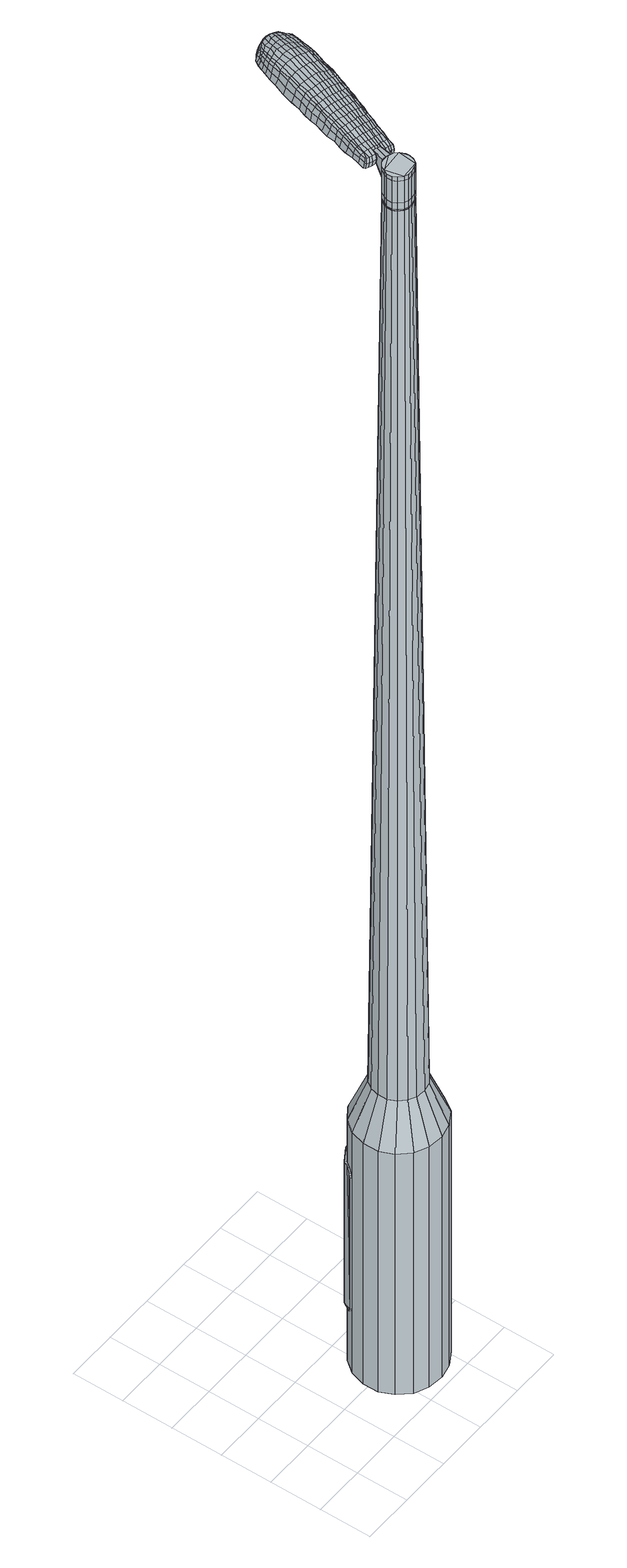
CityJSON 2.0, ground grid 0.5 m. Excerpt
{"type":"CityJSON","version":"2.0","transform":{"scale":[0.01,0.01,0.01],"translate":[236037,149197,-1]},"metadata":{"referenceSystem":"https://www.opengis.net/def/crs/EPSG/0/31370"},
"CityObjects":{
"object1":{"type":"GenericCityObject","attributes":{"cluster":61,"mean_distance_to_centroid":0.0205,"new_centroid_x":236038.25,"new_centroid_y":149197.48,"mean_distance_to_camera":8.04,"H1":5.1,"H2":5.66,"Z_final":114.78,"cluster2":-1,"proj_x":236045.74,"proj_y":149199.73,"id_line":12411,"bearing_l":163.28,"distance":7.83,"orientation":"right","G_obj":73.28},"geometry":[{"type":"MultiSurface","lod":"2","boundaries":[[[0,1,2,3]],[[1,4,5,2]],[[4,6,7,5]],[[6,8,9,7]],[[8,10,11,9]],[[10,12,13,11]],[[12,14,15,13]],[[14,16,17,15]],[[16,18,19,17]],[[18,20,21,19]],[[20,22,23,21]],[[22,24,25,23]],[[24,26,27,25]],[[26,28,29,27]],[[28,30,31,29]],[[30,32,33,31]],[[32,34,35,33]],[[34,0,3,35]],[[36,37,38,39]],[[38,40,41,42]],[[41,43,42]],[[42,44,45,46]],[[45,47,46]],[[46,48,49,50]],[[49,51,50]],[[42,46,50,38]],[[50,52,39,38]],[[53,36,39]],[[2,5,7,35]],[[7,9,11,15]],[[11,13,15]],[[15,17,19,23]],[[19,21,23]],[[23,25,27,31]],[[27,29,31]],[[15,23,31,7]],[[31,33,35,7]],[[3,2,35]],[[1,0,54,55]],[[0,34,56,54]],[[34,32,57,56]],[[32,30,58,57]],[[30,28,59,58]],[[28,26,60,59]],[[26,24,61,60]],[[24,22,62,61]],[[22,20,63,62]],[[20,18,64,63]],[[18,16,65,64]],[[16,14,66,65]],[[14,12,67,66]],[[12,10,68,67]],[[10,8,69,68]],[[8,6,70,69]],[[6,4,71,70]],[[4,1,55,71]],[[55,54,72,73]],[[54,56,74,72]],[[56,57,75,74]],[[57,58,76,75]],[[58,59,77,76]],[[59,60,78,77]],[[60,61,79,78]],[[61,62,80,79]],[[62,63,81,80]],[[63,64,82,81]],[[64,65,83,82]],[[65,66,84,83]],[[66,67,85,84]],[[67,68,86,85]],[[68,69,87,86]],[[69,70,88,87]],[[70,71,89,88]],[[71,55,73,89]],[[90,91,92,93]],[[94,95,91,90]],[[96,97,95,94]],[[98,99,97,96]],[[77,100,99,98]],[[101,102,100,77]],[[103,104,102,101]],[[105,106,104,103]],[[107,108,106,105]],[[109,110,108,107]],[[83,111,110,109]],[[84,112,111,83]],[[113,114,112,84]],[[115,116,114,113]],[[117,118,116,115]],[[119,120,118,117]],[[121,122,120,119]],[[93,92,122,121]],[[123,124,125,126]],[[127,123,126,128]],[[129,127,128,130]],[[131,129,130,132]],[[133,131,132,134]],[[135,133,134,136]],[[137,135,136,138]],[[139,137,138,140]],[[141,139,140,142]],[[143,141,142,144]],[[145,143,144,146]],[[147,145,146,148]],[[149,147,148,150]],[[151,149,150,152]],[[153,151,152,154]],[[155,153,154,156]],[[73,72,90,93]],[[72,74,94,90]],[[74,75,96,94]],[[75,76,98,96]],[[76,77,98]],[[78,101,77]],[[78,79,103,101]],[[79,80,105,103]],[[80,81,107,105]],[[81,82,109,107]],[[82,83,109]],[[85,113,84]],[[85,86,115,113]],[[86,87,117,115]],[[87,88,119,117]],[[88,89,121,119]],[[89,73,93,121]],[[157,158,92,91]],[[158,159,122,92]],[[159,160,120,122]],[[160,161,118,120]],[[161,162,116,118]],[[162,163,114,116]],[[163,112,114]],[[164,110,111]],[[164,165,108,110]],[[165,166,106,108]],[[166,167,104,106]],[[167,168,102,104]],[[168,100,102]],[[169,99,100]],[[169,170,97,99]],[[170,171,95,97]],[[171,157,91,95]],[[39,52,155,172]],[[158,157,173,156]],[[53,39,172,124]],[[157,171,125,173]],[[36,53,124,123]],[[171,170,126,125]],[[37,36,123,127]],[[170,169,128,126]],[[38,37,127,129]],[[169,100,130,128]],[[40,38,129,131]],[[100,168,132,130]],[[41,40,131,133]],[[168,167,134,132]],[[43,41,133,135]],[[167,166,136,134]],[[42,43,135,137]],[[166,165,138,136]],[[44,42,137,139]],[[165,164,140,138]],[[45,44,139,141]],[[164,111,142,140]],[[47,45,141,143]],[[111,112,144,142]],[[46,47,143,145]],[[112,163,146,144]],[[48,46,145,147]],[[163,162,148,146]],[[49,48,147,149]],[[162,161,150,148]],[[51,49,149,151]],[[161,160,152,150]],[[50,51,151,153]],[[160,159,154,152]],[[52,50,153,155]],[[159,158,156,154]],[[155,156,174,175]],[[156,173,176,174]],[[173,125,177,176]],[[125,124,178,177]],[[124,172,179,178]],[[172,155,175,179]],[[180,181,182,183]],[[184,180,183,185]],[[180,184,186,187]],[[181,180,187,188]],[[189,190,191,192]],[[193,189,192,194]],[[189,193,195,196]],[[190,189,196,197]],[[198,199,200,201]],[[202,198,201,203]],[[198,202,204,205]],[[199,198,205,206]],[[207,208,209,210]],[[211,207,210,212]],[[207,211,213,214]],[[208,207,214,215]],[[216,217,218,219]],[[220,216,219,221]],[[216,220,222,223]],[[217,216,223,224]],[[225,226,227,228]],[[229,225,228,230]],[[225,229,231,232]],[[226,225,232,233]],[[234,235,236,237]],[[226,234,237,227]],[[234,226,233,238]],[[235,234,238,239]],[[240,241,242,243]],[[235,240,243,236]],[[240,235,239,244]],[[241,240,244,245]],[[246,184,185,247]],[[241,246,247,242]],[[246,241,245,248]],[[184,246,248,186]],[[249,250,251,252]],[[253,249,252,254]],[[249,253,255,256]],[[250,249,256,257]],[[258,259,260,261]],[[250,258,261,251]],[[258,250,257,262]],[[259,258,262,263]],[[264,265,266,267]],[[259,264,267,260]],[[264,259,263,268]],[[265,264,268,269]],[[270,271,272,273]],[[265,270,273,266]],[[270,265,269,274]],[[271,270,274,275]],[[276,181,188,277]],[[271,276,277,272]],[[276,271,275,278]],[[181,276,278,182]],[[279,280,281,282]],[[283,279,282,284]],[[279,283,285,286]],[[280,279,286,287]],[[288,289,290,291]],[[280,288,291,281]],[[288,280,287,292]],[[289,288,292,293]],[[294,295,296,297]],[[289,294,297,290]],[[294,289,293,298]],[[295,294,298,299]],[[300,193,194,301]],[[295,300,301,296]],[[300,295,299,302]],[[193,300,302,195]],[[303,304,305,306]],[[307,303,306,308]],[[303,307,309,310]],[[304,303,310,311]],[[312,313,314,315]],[[304,312,315,305]],[[312,304,311,316]],[[313,312,316,317]],[[318,319,320,321]],[[313,318,321,314]],[[318,313,317,322]],[[319,318,322,323]],[[324,325,326,327]],[[319,324,327,320]],[[324,319,323,328]],[[325,324,328,329]],[[330,190,197,331]],[[325,330,331,326]],[[330,325,329,332]],[[190,330,332,191]],[[333,219,218,334]],[[335,333,334,336]],[[333,335,337,338]],[[219,333,338,221]],[[339,335,336,340]],[[341,339,340,342]],[[339,341,343,344]],[[335,339,344,337]],[[345,341,342,346]],[[347,345,346,348]],[[345,347,349,350]],[[341,345,350,343]],[[351,347,348,352]],[[353,351,352,354]],[[351,353,355,356]],[[347,351,356,349]],[[357,353,354,358]],[[208,357,358,209]],[[357,208,215,359]],[[353,357,359,355]],[[360,361,206,205]],[[362,360,205,204]],[[360,362,363,364]],[[361,360,364,365]],[[366,367,365,364]],[[368,366,364,363]],[[366,368,369,370]],[[367,366,370,371]],[[372,373,371,370]],[[374,372,370,369]],[[372,374,375,376]],[[373,372,376,377]],[[378,379,377,376]],[[380,378,376,375]],[[378,380,213,211]],[[379,378,211,212]],[[381,382,383,384]],[[283,381,384,285]],[[381,283,284,385]],[[382,381,385,386]],[[387,202,203,388]],[[382,387,388,383]],[[387,382,386,389]],[[202,387,389,204]],[[390,391,392,393]],[[229,390,393,231]],[[390,229,230,394]],[[391,390,394,395]],[[396,397,398,399]],[[391,396,399,392]],[[396,391,395,400]],[[397,396,400,401]],[[402,199,206,403]],[[397,402,403,398]],[[402,397,401,404]],[[199,402,404,200]],[[405,406,407,408]],[[187,405,408,188]],[[405,187,186,409]],[[406,405,409,410]],[[411,412,413,414]],[[406,411,414,407]],[[411,406,410,415]],[[412,411,415,416]],[[417,210,209,418]],[[412,417,418,413]],[[417,412,416,419]],[[210,417,419,212]],[[420,421,422,423]],[[192,420,423,194]],[[420,192,191,424]],[[421,420,424,425]],[[426,214,213,427]],[[421,426,427,422]],[[426,421,425,428]],[[214,426,428,215]],[[429,430,431,432]],[[307,429,432,309]],[[429,307,308,433]],[[430,429,433,434]],[[435,220,221,436]],[[430,435,436,431]],[[435,430,434,437]],[[220,435,437,222]],[[438,439,440,441]],[[253,438,441,255]],[[438,253,254,442]],[[439,438,442,443]],[[444,445,446,447]],[[439,444,447,440]],[[444,439,443,448]],[[445,444,448,449]],[[450,217,224,451]],[[445,450,451,446]],[[450,445,449,452]],[[217,450,452,218]],[[453,454,443,442]],[[252,453,442,254]],[[453,252,251,455]],[[454,453,455,456]],[[457,458,449,448]],[[454,457,448,443]],[[457,454,456,459]],[[458,457,459,460]],[[461,334,218,452]],[[458,461,452,449]],[[461,458,460,462]],[[334,461,462,336]],[[463,464,465,466]],[[310,463,466,311]],[[463,310,309,432]],[[464,463,432,431]],[[467,338,337,468]],[[464,467,468,465]],[[467,464,431,436]],[[338,467,436,221]],[[469,470,456,455]],[[261,469,455,251]],[[469,261,260,471]],[[470,469,471,472]],[[473,474,460,459]],[[470,473,459,456]],[[473,470,472,475]],[[474,473,475,476]],[[477,340,336,462]],[[474,477,462,460]],[[477,474,476,478]],[[340,477,478,342]],[[479,480,481,482]],[[316,479,482,317]],[[479,316,311,466]],[[480,479,466,465]],[[483,344,343,484]],[[480,483,484,481]],[[483,480,465,468]],[[344,483,468,337]],[[485,486,472,471]],[[267,485,471,260]],[[485,267,266,487]],[[486,485,487,488]],[[489,490,476,475]],[[486,489,475,472]],[[489,486,488,491]],[[490,489,491,492]],[[493,346,342,478]],[[490,493,478,476]],[[493,490,492,494]],[[346,493,494,348]],[[495,496,497,498]],[[322,495,498,323]],[[495,322,317,482]],[[496,495,482,481]],[[499,350,349,500]],[[496,499,500,497]],[[499,496,481,484]],[[350,499,484,343]],[[501,502,488,487]],[[273,501,487,266]],[[501,273,272,503]],[[502,501,503,504]],[[505,506,492,491]],[[502,505,491,488]],[[505,502,504,507]],[[506,505,507,508]],[[509,352,348,494]],[[506,509,494,492]],[[509,506,508,510]],[[352,509,510,354]],[[511,512,513,514]],[[328,511,514,329]],[[511,328,323,498]],[[512,511,498,497]],[[515,356,355,516]],[[512,515,516,513]],[[515,512,497,500]],[[356,515,500,349]],[[517,518,504,503]],[[277,517,503,272]],[[517,277,188,408]],[[518,517,408,407]],[[519,520,508,507]],[[518,519,507,504]],[[519,518,407,414]],[[520,519,414,413]],[[521,358,354,510]],[[520,521,510,508]],[[521,520,413,418]],[[358,521,418,209]],[[522,523,425,424]],[[332,522,424,191]],[[522,332,329,514]],[[523,522,514,513]],[[524,359,215,428]],[[523,524,428,425]],[[524,523,513,516]],[[359,524,516,355]],[[525,526,386,385]],[[282,525,385,284]],[[525,282,281,527]],[[526,525,527,528]],[[529,362,204,389]],[[526,529,389,386]],[[529,526,528,530]],[[362,529,530,363]],[[531,532,533,534]],[[232,531,534,233]],[[531,232,231,393]],[[532,531,393,392]],[[535,536,537,538]],[[532,535,538,533]],[[535,532,392,399]],[[536,535,399,398]],[[539,361,365,540]],[[536,539,540,537]],[[539,536,398,403]],[[361,539,403,206]],[[541,542,528,527]],[[291,541,527,281]],[[541,291,290,543]],[[542,541,543,544]],[[545,368,363,530]],[[542,545,530,528]],[[545,542,544,546]],[[368,545,546,369]],[[547,548,549,550]],[[238,547,550,239]],[[547,238,233,534]],[[548,547,534,533]],[[551,552,553,554]],[[548,551,554,549]],[[551,548,533,538]],[[552,551,538,537]],[[555,367,371,556]],[[552,555,556,553]],[[555,552,537,540]],[[367,555,540,365]],[[557,558,544,543]],[[297,557,543,290]],[[557,297,296,559]],[[558,557,559,560]],[[561,374,369,546]],[[558,561,546,544]],[[561,558,560,562]],[[374,561,562,375]],[[563,564,565,566]],[[244,563,566,245]],[[563,244,239,550]],[[564,563,550,549]],[[567,568,569,570]],[[564,567,570,565]],[[567,564,549,554]],[[568,567,554,553]],[[571,373,377,572]],[[568,571,572,569]],[[571,568,553,556]],[[373,571,556,371]],[[573,574,560,559]],[[301,573,559,296]],[[573,301,194,423]],[[574,573,423,422]],[[575,380,375,562]],[[574,575,562,560]],[[575,574,422,427]],[[380,575,427,213]],[[576,577,410,409]],[[248,576,409,186]],[[576,248,245,566]],[[577,576,566,565]],[[578,579,416,415]],[[577,578,415,410]],[[578,577,565,570]],[[579,578,570,569]],[[580,379,212,419]],[[579,580,419,416]],[[580,579,569,572]],[[379,580,572,377]],[[581,582,583,584]],[[584,583,585,586]],[[587,585,583,588]],[[588,583,582,589]],[[590,591,592,593]],[[593,592,594,595]],[[596,594,592,597]],[[597,592,591,598]],[[599,600,601,602]],[[602,601,603,604]],[[605,603,601,606]],[[606,601,600,607]],[[608,609,610,611]],[[611,610,612,613]],[[614,612,610,615]],[[615,610,609,616]],[[617,618,619,620]],[[620,619,621,622]],[[623,621,619,624]],[[624,619,618,625]],[[626,627,628,629]],[[629,628,630,631]],[[632,630,628,633]],[[633,628,627,634]],[[635,636,637,638]],[[638,637,627,626]],[[634,627,637,639]],[[639,637,636,640]],[[641,642,643,644]],[[644,643,636,635]],[[640,636,643,645]],[[645,643,642,646]],[[586,585,647,648]],[[648,647,642,641]],[[646,642,647,649]],[[649,647,585,587]],[[650,651,652,653]],[[653,652,654,655]],[[656,654,652,657]],[[657,652,651,658]],[[659,660,661,662]],[[662,661,651,650]],[[658,651,661,663]],[[663,661,660,664]],[[665,666,667,668]],[[668,667,660,659]],[[664,660,667,669]],[[669,667,666,670]],[[671,672,673,674]],[[674,673,666,665]],[[670,666,673,675]],[[675,673,672,676]],[[589,582,677,678]],[[678,677,672,671]],[[676,672,677,679]],[[679,677,582,581]],[[680,681,682,683]],[[683,682,684,685]],[[686,684,682,687]],[[687,682,681,688]],[[689,690,691,692]],[[692,691,681,680]],[[688,681,691,693]],[[693,691,690,694]],[[695,696,697,698]],[[698,697,690,689]],[[694,690,697,699]],[[699,697,696,700]],[[595,594,701,702]],[[702,701,696,695]],[[700,696,701,703]],[[703,701,594,596]],[[704,705,706,707]],[[707,706,708,709]],[[710,708,706,711]],[[711,706,705,712]],[[713,714,715,716]],[[716,715,705,704]],[[712,705,715,717]],[[717,715,714,718]],[[719,720,721,722]],[[722,721,714,713]],[[718,714,721,723]],[[723,721,720,724]],[[725,726,727,728]],[[728,727,720,719]],[[724,720,727,729]],[[729,727,726,730]],[[598,591,731,732]],[[732,731,726,725]],[[730,726,731,733]],[[733,731,591,590]],[[617,620,734,735]],[[735,734,736,737]],[[738,736,734,739]],[[739,734,620,622]],[[737,736,740,741]],[[741,740,742,743]],[[744,742,740,745]],[[745,740,736,738]],[[743,742,746,747]],[[747,746,748,749]],[[750,748,746,751]],[[751,746,742,744]],[[749,748,752,753]],[[753,752,754,755]],[[756,754,752,757]],[[757,752,748,750]],[[755,754,758,759]],[[759,758,609,608]],[[616,609,758,760]],[[760,758,754,756]],[[607,761,762,606]],[[606,762,763,605]],[[764,763,762,765]],[[765,762,761,766]],[[766,767,768,765]],[[765,768,769,764]],[[770,769,768,771]],[[771,768,767,772]],[[772,773,774,771]],[[771,774,775,770]],[[776,775,774,777]],[[777,774,773,778]],[[778,779,780,777]],[[777,780,781,776]],[[614,781,780,612]],[[612,780,779,613]],[[782,783,784,785]],[[785,784,684,686]],[[685,684,784,786]],[[786,784,783,787]],[[604,603,788,789]],[[789,788,783,782]],[[787,783,788,790]],[[790,788,603,605]],[[791,792,793,794]],[[794,793,630,632]],[[631,630,793,795]],[[795,793,792,796]],[[797,798,799,800]],[[800,799,792,791]],[[796,792,799,801]],[[801,799,798,802]],[[607,600,803,804]],[[804,803,798,797]],[[802,798,803,805]],[[805,803,600,599]],[[806,807,808,809]],[[809,808,588,589]],[[587,588,808,810]],[[810,808,807,811]],[[812,813,814,815]],[[815,814,807,806]],[[811,807,814,816]],[[816,814,813,817]],[[608,611,818,819]],[[819,818,813,812]],[[817,813,818,820]],[[820,818,611,613]],[[821,822,823,824]],[[824,823,593,595]],[[590,593,823,825]],[[825,823,822,826]],[[614,615,827,828]],[[828,827,822,821]],[[826,822,827,829]],[[829,827,615,616]],[[830,831,708,832]],[[832,708,710]],[[709,708,833]],[[833,708,831,834]],[[622,621,835,836]],[[836,835,831,830]],[[834,831,835,837]],[[837,835,621,623]],[[838,839,840]],[[840,839,654,656]],[[655,654,839,841]],[[841,839,838,842]],[[843,844,845,846]],[[846,845,838,840]],[[842,838,845,847]],[[847,845,844,848]],[[625,618,849,850]],[[850,849,844,843]],[[848,844,849,851]],[[851,849,618,617]],[[842,852,841]],[[841,852,653,655]],[[650,653,852,853]],[[853,852,854]],[[848,855,856,847]],[[847,856,852,842]],[[854,852,856,857]],[[857,856,855,858]],[[617,735,859,851]],[[851,859,855,848]],[[858,855,859,860]],[[860,859,735,737]],[[861,862,863,864]],[[864,863,711,712]],[[710,711,863,832]],[[832,863,862,830]],[[738,739,865,866]],[[866,865,862,861]],[[830,862,865,836]],[[836,865,739,622]],[[854,867,868,853]],[[853,868,662,650]],[[659,662,868,869]],[[869,868,867,870]],[[858,871,872,857]],[[857,872,867,854]],[[870,867,872,873]],[[873,872,871,874]],[[737,741,875,860]],[[860,875,871,858]],[[874,871,875,876]],[[876,875,741,743]],[[877,878,879,880]],[[880,879,717,718]],[[712,717,879,864]],[[864,879,878,861]],[[744,745,881,882]],[[882,881,878,877]],[[861,878,881,866]],[[866,881,745,738]],[[870,883,884,869]],[[869,884,668,659]],[[665,668,884,885]],[[884,883,885]],[[874,886,887,873]],[[873,887,883,870]],[[885,883,887,888]],[[888,887,886,889]],[[743,747,890,876]],[[876,890,886,874]],[[889,886,890,891]],[[891,890,747,749]],[[892,893,894,895]],[[895,894,723,724]],[[718,723,894,880]],[[880,894,893,877]],[[750,751,896,897]],[[897,896,893,892]],[[877,893,896,882]],[[882,896,751,744]],[[898,899,885]],[[885,899,674,665]],[[671,674,899,900]],[[900,899,898,901]],[[889,902,903,888]],[[888,903,898,885]],[[901,898,903,904]],[[904,903,902,905]],[[749,753,906,891]],[[891,906,902,889]],[[905,902,906,907]],[[907,906,753,755]],[[908,909,910,911]],[[911,910,729,730]],[[724,729,910,895]],[[895,910,909,892]],[[756,757,912,913]],[[913,912,909,908]],[[892,909,912,897]],[[897,912,757,750]],[[901,914,915,900]],[[900,915,678,671]],[[589,678,915,809]],[[809,915,914,806]],[[905,916,917,904]],[[904,917,914,901]],[[806,914,917,815]],[[815,917,916,812]],[[755,759,918,907]],[[907,918,916,905]],[[812,916,918,819]],[[819,918,759,608]],[[826,919,920,825]],[[825,920,733,590]],[[730,733,920,911]],[[911,920,919,908]],[[616,760,921,829]],[[829,921,919,826]],[[908,919,921,913]],[[913,921,760,756]],[[787,922,923,786]],[[786,923,683,685]],[[680,683,923,924]],[[924,923,922,925]],[[605,763,926,790]],[[790,926,922,787]],[[925,922,926,927]],[[927,926,763,764]],[[928,929,930,931]],[[931,930,633,634]],[[632,633,930,794]],[[794,930,929,791]],[[932,933,934,935]],[[935,934,929,928]],[[791,929,934,800]],[[800,934,933,797]],[[766,761,936,937]],[[937,936,933,932]],[[797,933,936,804]],[[804,936,761,607]],[[925,938,939,924]],[[924,939,692,680]],[[689,692,939,940]],[[940,939,938,941]],[[764,769,942,927]],[[927,942,938,925]],[[941,938,942,943]],[[943,942,769,770]],[[944,945,946,947]],[[947,946,639,640]],[[634,639,946,931]],[[931,946,945,928]],[[948,949,950,951]],[[951,950,945,944]],[[928,945,950,935]],[[935,950,949,932]],[[772,767,952,953]],[[953,952,949,948]],[[932,949,952,937]],[[937,952,767,766]],[[941,954,955,940]],[[940,955,698,689]],[[695,698,955,956]],[[956,955,954,957]],[[770,775,958,943]],[[943,958,954,941]],[[957,954,958,959]],[[959,958,775,776]],[[960,961,962,963]],[[963,962,645,646]],[[640,645,962,947]],[[947,962,961,944]],[[964,965,966,967]],[[967,966,961,960]],[[944,961,966,951]],[[951,966,965,948]],[[778,773,968,969]],[[969,968,965,964]],[[948,965,968,953]],[[953,968,773,772]],[[957,970,971,956]],[[956,971,702,695]],[[595,702,971,824]],[[824,971,970,821]],[[776,781,972,959]],[[959,972,970,957]],[[821,970,972,828]],[[828,972,781,614]],[[811,973,974,810]],[[810,974,649,587]],[[646,649,974,963]],[[963,974,973,960]],[[817,975,976,816]],[[816,976,973,811]],[[960,973,976,967]],[[967,976,975,964]],[[613,779,977,820]],[[820,977,975,817]],[[964,975,977,969]],[[969,977,779,778]],[[581,584,183,182]],[[584,586,185,183]],[[596,597,196,195]],[[597,598,197,196]],[[599,602,201,200]],[[602,604,203,201]],[[623,624,223,222]],[[624,625,224,223]],[[626,629,228,227]],[[629,631,230,228]],[[635,638,237,236]],[[638,626,227,237]],[[641,644,243,242]],[[644,635,236,243]],[[586,648,247,185]],[[648,641,242,247]],[[656,657,256,255]],[[657,658,257,256]],[[658,663,262,257]],[[663,664,263,262]],[[664,669,268,263]],[[669,670,269,268]],[[670,675,274,269]],[[675,676,275,274]],[[676,679,278,275]],[[679,581,182,278]],[[686,687,286,285]],[[687,688,287,286]],[[688,693,292,287]],[[693,694,293,292]],[[694,699,298,293]],[[699,700,299,298]],[[700,703,302,299]],[[703,596,195,302]],[[704,707,306,305]],[[707,709,308,306]],[[713,716,315,314]],[[716,704,305,315]],[[719,722,321,320]],[[722,713,314,321]],[[725,728,327,326]],[[728,719,320,327]],[[598,732,331,197]],[[732,725,326,331]],[[782,785,384,383]],[[785,686,285,384]],[[604,789,388,203]],[[789,782,383,388]],[[631,795,394,230]],[[795,796,395,394]],[[796,801,400,395]],[[801,802,401,400]],[[802,805,404,401]],[[805,599,200,404]],[[709,833,433,308]],[[833,834,434,433]],[[834,837,437,434]],[[837,623,222,437]],[[840,441,440]],[[840,656,255,441]],[[843,846,447,446]],[[846,840,440,447]],[[625,850,451,224]],[[850,843,446,451]],[[978,979,980,981]],[[982,983,981,980]],[[984,985,986,987]],[[988,989,990,991]],[[979,992,993,980]],[[994,982,980,993]],[[995,984,987,996]],[[997,998,989,988]],[[992,999,1000,993]],[[1000,1001,994,993]],[[1002,995,996,1003]],[[1004,998,997,1005]],[[999,1006,1007,1000]],[[1007,1008,1001,1000]],[[1009,1002,1003,1010]],[[1011,1004,1005,1012]],[[1013,1014,1015,1016]],[[1017,1018,1014,1013]],[[1017,1019,1020,1018]],[[1019,1021,1022,1020]],[[1023,1024,1025,1026]],[[1027,1028,1024,1023]],[[1029,1030,1028,1027]],[[1031,1032,1030,1029]],[[1026,1015,1014,1023]],[[1023,1014,1018,1027]],[[1018,1020,1029,1027]],[[1020,1022,1031,1029]],[[987,986,983,982]],[[996,987,982,994]],[[1001,1003,996,994]],[[1008,1010,1003,1001]],[[988,991,985,984]],[[997,988,984,995]],[[1005,997,995,1002]],[[1012,1005,1002,1009]],[[989,1013,1016,990]],[[998,1017,1013,989]],[[1019,1017,998,1004]],[[1021,1019,1004,1011]],[[1033,1034,1035,1036]],[[1035,1037,1038,1039]],[[1035,1039,1040,1041]],[[1035,1041,1036]],[[1042,1033,1036,1043]],[[1044,1043,1036,1045]],[[1046,1045,1036]],[[1047,1035,1034,1048]],[[1049,1047,1048,1050]],[[1051,1049,1050,1052]],[[1053,1051,1052,1054]],[[1055,1053,1054,1056]],[[1056,1057,1058,1059]],[[1056,1059,1060,1061]],[[1056,1061,1062,1063]],[[1062,1064,1065,1066]],[[1062,1066,1067,1068]],[[1062,1068,1063]],[[1056,1063,1055]],[[1069,1070,1034,1033]],[[1071,1072,1037,1035]],[[1073,1074,1046,1036]],[[1070,1075,1048,1034]],[[1076,1071,1035,1047]],[[1075,1077,1050,1048]],[[1078,1076,1047,1049]],[[1077,1079,1052,1050]],[[1080,1078,1049,1051]],[[1079,1081,1054,1052]],[[1082,1080,1051,1053]],[[1081,1083,1056,1054]],[[1084,1082,1053,1055]],[[1083,1085,1057,1056]],[[1086,1087,1064,1062]],[[1088,1084,1055,1063]],[[1058,1057,1085,1089]],[[1059,1058,1089,1090]],[[1060,1059,1090,1091]],[[1061,1060,1091,1092]],[[1062,1061,1092,1086]],[[1093,1069,1033,1042]],[[1094,1093,1042,1043]],[[1095,1094,1043,1044]],[[1096,1095,1044,1045]],[[1074,1096,1045,1046]],[[1038,1037,1072,1097]],[[1065,1064,1087,1098]],[[1039,1038,1097,1099]],[[1040,1039,1099,1100]],[[1041,1040,1100,1101]],[[1036,1041,1101,1073]],[[1066,1065,1098,1102]],[[1067,1066,1102,1103]],[[1068,1067,1103,1104]],[[1063,1068,1104,1088]]]}]}
},
"vertices":[
[136,91,384],[149,84,384],[149,84,96],[136,91,96],[159,73,384],[159,73,96],[165,60,384],[165,60,96],[166,45,384],[166,45,96],[161,31,384],[161,31,96],[153,19,384],[153,19,96],[140,11,384],[140,11,96],[126,8,384],[126,8,96],[111,10,384],[111,10,96],[98,16,384],[98,16,96],[88,27,384],[88,27,96],[82,40,384],[82,40,96],[82,55,384],[82,55,96],[86,69,384],[86,69,96],[95,81,384],[95,81,96],[107,89,384],[107,89,96],[121,92,384],[121,92,96],[118,63,1524],[114,60,1524],[112,56,1524],[127,63,1524],[110,52,1524],[110,47,1524],[116,39,1524],[112,43,1524],[120,37,1524],[124,37,1524],[133,40,1524],[129,38,1524],[136,44,1524],[137,49,1524],[135,58,1524],[137,53,1524],[132,61,1524],[123,64,1524],[131,74,429],[139,70,429],[122,75,429],[114,73,429],[106,68,429],[101,61,429],[99,53,429],[99,44,429],[103,36,429],[109,30,429],[116,26,429],[125,25,429],[134,27,429],[141,32,429],[146,39,429],[149,47,429],[148,56,429],[145,64,429],[127,63,1483],[132,61,1483],[123,64,1483],[118,63,1483],[114,60,1483],[112,56,1483],[110,52,1483],[110,47,1483],[112,43,1483],[116,39,1483],[120,37,1483],[124,37,1483],[129,38,1483],[133,40,1483],[136,44,1483],[137,49,1483],[137,53,1483],[135,58,1483],[127,62,1483],[127,62,1485],[131,60,1485],[131,60,1483],[123,63,1483],[123,63,1485],[118,62,1483],[118,62,1485],[115,60,1483],[115,60,1485],[112,56,1485],[111,52,1483],[111,52,1485],[111,47,1483],[111,47,1485],[113,43,1483],[113,43,1485],[116,40,1483],[116,40,1485],[120,38,1483],[120,38,1485],[124,37,1485],[129,38,1485],[132,41,1483],[132,41,1485],[135,44,1483],[135,44,1485],[136,49,1483],[136,49,1485],[136,53,1483],[136,53,1485],[134,57,1483],[134,57,1485],[118,63,1519],[123,64,1519],[123,64,1493],[118,63,1493],[114,60,1519],[114,60,1493],[112,56,1519],[112,56,1493],[110,52,1519],[110,52,1493],[110,47,1519],[110,47,1493],[112,43,1519],[112,43,1493],[116,39,1519],[116,39,1493],[120,37,1519],[120,37,1493],[124,37,1519],[124,37,1493],[129,38,1519],[129,38,1493],[133,40,1519],[133,40,1493],[136,44,1519],[136,44,1493],[137,49,1519],[137,49,1493],[137,53,1519],[137,53,1493],[135,58,1519],[135,58,1493],[132,61,1519],[132,61,1493],[127,63,1485],[132,61,1485],[135,58,1485],[137,53,1485],[137,49,1485],[136,44,1485],[133,40,1485],[120,37,1485],[116,39,1485],[112,43,1485],[110,47,1485],[110,52,1485],[114,60,1485],[118,63,1485],[123,64,1485],[127,63,1519],[127,63,1493],[136,80,1513],[136,80,1518],[133,81,1513],[130,82,1513],[130,82,1518],[133,81,1518],[173,146,1519],[170,140,1518],[172,140,1509],[175,147,1510],[176,154,1519],[177,155,1510],[174,154,1526],[171,146,1525],[169,139,1525],[136,158,1519],[134,151,1518],[135,149,1525],[137,156,1525],[138,166,1519],[139,165,1526],[137,168,1510],[135,159,1510],[133,152,1509],[174,223,1519],[177,222,1519],[178,223,1513],[174,224,1513],[170,223,1519],[170,224,1513],[169,221,1524],[173,221,1524],[177,220,1524],[153,152,1530],[151,145,1529],[154,144,1529],[156,151,1530],[155,161,1531],[159,160,1531],[152,162,1530],[149,153,1530],[147,146,1529],[130,74,1512],[132,74,1512],[132,75,1517],[130,76,1517],[127,75,1512],[127,76,1517],[127,76,1506],[130,75,1506],[133,74,1506],[189,203,1519],[188,200,1519],[190,201,1512],[190,204,1512],[189,206,1518],[190,206,1512],[188,205,1522],[187,203,1523],[187,200,1524],[187,195,1519],[186,190,1519],[188,190,1512],[189,196,1512],[186,195,1524],[184,190,1525],[185,184,1519],[182,177,1519],[184,177,1511],[186,185,1511],[183,184,1526],[181,176,1526],[179,166,1519],[181,166,1510],[177,165,1526],[148,77,1513],[150,84,1513],[149,84,1518],[146,77,1517],[145,72,1512],[145,73,1516],[146,72,1506],[149,77,1507],[152,85,1507],[153,91,1514],[155,98,1515],[154,98,1520],[151,91,1519],[154,92,1507],[157,99,1507],[158,105,1515],[161,112,1516],[159,112,1522],[156,105,1521],[160,106,1508],[162,113,1508],[163,119,1517],[166,126,1517],[164,125,1524],[161,119,1523],[165,120,1508],[167,127,1509],[168,133,1518],[166,132,1524],[170,134,1509],[155,214,1519],[153,211,1519],[154,211,1524],[156,214,1523],[156,217,1518],[156,216,1522],[155,218,1512],[154,216,1512],[152,213,1512],[151,207,1519],[149,202,1519],[150,201,1525],[152,206,1524],[150,208,1512],[148,203,1512],[147,196,1519],[145,188,1519],[146,187,1526],[148,195,1526],[146,197,1511],[144,190,1511],[141,177,1519],[143,176,1526],[140,179,1510],[119,86,1513],[120,93,1513],[120,94,1507],[118,87,1507],[118,80,1512],[117,81,1506],[119,81,1516],[119,85,1517],[121,92,1518],[122,100,1514],[124,108,1515],[123,109,1507],[121,102,1507],[123,99,1519],[125,107,1520],[126,115,1515],[127,122,1516],[126,124,1508],[125,116,1508],[127,114,1521],[128,121,1522],[129,129,1517],[131,137,1517],[130,138,1509],[128,131,1508],[130,128,1523],[132,135,1524],[132,144,1518],[131,145,1509],[134,142,1524],[132,81,1519],[134,80,1519],[134,88,1520],[136,87,1520],[131,89,1520],[129,82,1519],[136,95,1522],[138,94,1522],[138,102,1523],[141,101,1523],[135,103,1523],[133,96,1521],[140,109,1524],[143,108,1524],[142,116,1525],[145,116,1525],[139,117,1525],[137,110,1524],[144,124,1526],[147,123,1526],[146,131,1527],[149,130,1527],[143,132,1527],[141,125,1526],[148,138,1528],[151,137,1528],[145,139,1528],[173,218,1527],[176,217,1527],[169,219,1526],[167,214,1527],[171,214,1528],[175,213,1528],[169,208,1529],[173,207,1529],[165,208,1528],[163,202,1530],[167,201,1530],[171,200,1530],[165,194,1531],[169,193,1531],[161,195,1530],[159,186,1531],[163,185,1531],[166,184,1531],[159,173,1531],[162,172,1531],[155,174,1531],[157,218,1518],[160,220,1519],[160,221,1513],[157,219,1513],[158,217,1523],[160,218,1523],[165,222,1519],[164,223,1513],[165,220,1524],[188,208,1518],[187,211,1518],[186,210,1523],[187,207,1523],[190,209,1513],[188,211,1513],[186,214,1519],[183,217,1519],[183,216,1524],[185,213,1523],[187,215,1513],[184,218,1513],[181,220,1519],[180,218,1524],[181,221,1513],[170,146,1528],[168,147,1528],[165,140,1528],[167,139,1527],[172,154,1528],[171,155,1529],[165,148,1529],[162,149,1530],[160,142,1529],[163,141,1528],[168,156,1529],[165,157,1530],[159,150,1530],[157,143,1529],[162,159,1531],[139,156,1528],[141,155,1529],[143,164,1529],[141,164,1528],[137,149,1527],[139,148,1528],[145,154,1529],[147,163,1530],[143,147,1528],[118,78,1512],[120,77,1512],[121,78,1517],[119,79,1517],[118,79,1506],[120,78,1506],[123,76,1512],[124,77,1517],[123,77,1506],[144,70,1512],[142,71,1512],[143,71,1506],[145,71,1506],[144,71,1517],[142,72,1517],[140,71,1512],[137,72,1512],[138,73,1506],[141,72,1506],[140,73,1517],[137,73,1517],[135,73,1512],[135,74,1506],[135,74,1517],[145,77,1519],[144,77,1519],[148,84,1520],[146,84,1520],[141,78,1519],[139,79,1519],[144,85,1520],[141,86,1520],[136,79,1519],[139,86,1520],[121,84,1519],[122,84,1519],[124,91,1520],[122,91,1520],[126,83,1519],[127,90,1520],[150,91,1521],[148,91,1521],[153,98,1522],[151,98,1522],[146,92,1521],[144,93,1521],[149,99,1522],[146,100,1523],[141,93,1522],[143,101,1523],[124,99,1521],[126,98,1521],[128,105,1522],[126,106,1522],[129,97,1521],[131,104,1522],[155,105,1523],[153,105,1523],[157,112,1524],[156,112,1524],[151,106,1523],[148,107,1524],[153,113,1525],[151,114,1525],[146,108,1524],[148,115,1525],[128,113,1523],[130,112,1523],[132,120,1524],[130,120,1524],[133,111,1524],[135,119,1525],[160,119,1525],[158,119,1525],[162,126,1526],[161,126,1526],[156,120,1526],[153,121,1526],[158,127,1527],[155,128,1527],[150,122,1526],[152,129,1527],[131,127,1525],[134,127,1525],[135,134,1526],[133,135,1526],[137,126,1526],[139,133,1527],[165,132,1527],[163,133,1527],[160,134,1527],[157,135,1528],[154,136,1528],[135,142,1527],[137,141,1527],[141,140,1528],[157,215,1525],[160,216,1525],[156,211,1526],[158,212,1526],[164,218,1526],[162,214,1527],[187,205,1525],[186,207,1525],[185,204,1526],[186,201,1525],[184,210,1525],[182,213,1526],[181,209,1527],[183,206,1526],[179,216,1526],[178,211,1527],[154,206,1526],[156,207,1527],[152,201,1527],[154,201,1528],[161,208,1528],[158,202,1529],[185,196,1526],[184,198,1527],[182,192,1528],[183,191,1527],[182,201,1527],[179,203,1528],[177,196,1529],[180,194,1528],[176,205,1528],[174,198,1530],[150,195,1528],[152,195,1529],[147,187,1528],[150,187,1529],[156,195,1529],[154,187,1530],[182,185,1528],[180,186,1528],[178,178,1529],[180,177,1528],[178,188,1529],[175,190,1530],[173,181,1530],[176,180,1530],[172,191,1530],[169,183,1531],[144,176,1529],[146,175,1529],[151,175,1530],[176,166,1528],[174,167,1529],[172,168,1530],[169,169,1530],[166,171,1531],[170,141,1509],[169,140,1518],[171,147,1518],[173,148,1509],[174,155,1519],[176,156,1510],[172,155,1525],[169,146,1525],[167,140,1525],[137,149,1525],[136,150,1518],[138,157,1518],[139,156,1525],[140,165,1519],[141,164,1525],[139,167,1510],[137,159,1509],[135,152,1509],[177,220,1513],[177,220,1519],[173,221,1519],[174,221,1513],[170,221,1519],[170,222,1513],[169,219,1524],[173,219,1524],[176,218,1524],[154,144,1528],[151,145,1528],[153,152,1529],[156,151,1529],[155,161,1529],[159,160,1529],[152,162,1529],[149,153,1529],[147,146,1528],[133,77,1516],[133,76,1512],[130,77,1512],[131,77,1516],[127,77,1512],[128,78,1516],[127,78,1506],[130,77,1506],[133,77,1506],[188,201,1512],[186,200,1519],[187,203,1518],[188,204,1512],[187,206,1518],[188,206,1512],[186,205,1522],[185,203,1523],[185,200,1523],[186,191,1512],[184,190,1519],[185,196,1519],[187,196,1512],[184,196,1524],[183,190,1525],[182,178,1511],[181,177,1519],[183,185,1519],[184,185,1511],[181,184,1525],[179,177,1526],[177,166,1519],[179,167,1510],[176,166,1526],[147,84,1518],[148,85,1513],[146,78,1513],[145,77,1517],[144,73,1512],[143,74,1515],[145,74,1506],[147,78,1506],[150,85,1507],[152,98,1520],[154,99,1514],[151,92,1514],[150,91,1519],[152,92,1507],[155,99,1507],[157,112,1522],[159,113,1516],[156,106,1515],[155,105,1521],[158,106,1508],[160,114,1508],[162,126,1523],[164,127,1517],[161,120,1516],[160,119,1522],[163,120,1508],[166,127,1508],[166,133,1517],[165,133,1524],[168,134,1509],[156,210,1523],[155,210,1519],[156,213,1518],[157,213,1523],[157,215,1518],[158,214,1522],[156,216,1512],[155,215,1512],[154,212,1512],[152,200,1525],[151,201,1519],[153,206,1519],[154,205,1524],[152,207,1512],[150,202,1512],[148,187,1526],[147,188,1519],[149,195,1519],[150,194,1525],[148,197,1511],[146,189,1511],[143,177,1519],[145,175,1526],[142,178,1510],[121,94,1507],[122,93,1513],[121,85,1513],[120,87,1506],[120,80,1512],[119,82,1506],[121,81,1515],[121,85,1517],[123,92,1518],[125,109,1507],[126,107,1514],[124,100,1514],[123,101,1507],[125,99,1519],[127,106,1520],[128,123,1508],[129,122,1516],[128,115,1515],[127,116,1508],[129,113,1521],[130,121,1522],[132,138,1508],[133,136,1517],[131,129,1516],[130,131,1508],[132,128,1522],[134,135,1523],[134,143,1517],[133,145,1509],[136,142,1524],[132,82,1518],[134,81,1518],[134,88,1519],[136,88,1519],[131,89,1519],[129,83,1518],[136,96,1520],[139,95,1520],[138,103,1521],[141,102,1521],[135,104,1521],[133,96,1520],[140,110,1523],[143,109,1523],[142,117,1524],[145,116,1524],[139,118,1524],[137,111,1523],[145,124,1525],[147,123,1525],[147,131,1526],[149,130,1526],[143,132,1526],[141,125,1525],[149,138,1527],[152,137,1527],[145,139,1527],[176,216,1526],[172,217,1526],[169,217,1525],[167,214,1526],[171,213,1526],[174,212,1526],[173,206,1528],[169,207,1528],[166,208,1527],[164,201,1528],[167,200,1529],[171,199,1529],[169,193,1530],[165,194,1530],[161,194,1529],[159,186,1530],[163,185,1530],[166,184,1530],[162,172,1530],[159,173,1530],[155,174,1530],[160,219,1513],[161,218,1518],[159,217,1518],[158,218,1512],[159,215,1523],[161,216,1523],[165,220,1519],[165,220,1513],[165,218,1523],[185,209,1523],[186,210,1518],[186,207,1518],[185,207,1523],[188,208,1512],[187,210,1512],[181,214,1523],[182,216,1519],[184,213,1519],[183,212,1523],[185,213,1513],[183,216,1513],[179,218,1519],[179,217,1524],[180,219,1513],[165,140,1527],[167,147,1527],[168,147,1527],[166,140,1526],[171,155,1527],[170,155,1528],[160,142,1528],[162,149,1528],[165,148,1528],[162,141,1527],[167,156,1528],[165,158,1529],[159,150,1529],[157,143,1528],[162,159,1529],[144,163,1528],[142,155,1527],[140,155,1527],[142,164,1527],[138,149,1526],[140,148,1527],[145,154,1528],[148,163,1528],[143,147,1527],[122,80,1516],[121,80,1512],[120,80,1516],[119,81,1506],[120,81,1506],[124,79,1512],[125,79,1516],[124,80,1506],[143,73,1512],[143,72,1512],[144,73,1506],[143,73,1516],[142,74,1516],[139,75,1506],[138,74,1512],[141,73,1512],[141,74,1506],[140,74,1516],[138,75,1516],[135,75,1512],[136,76,1506],[135,76,1516],[144,78,1518],[147,85,1519],[146,85,1519],[139,79,1518],[142,79,1518],[144,85,1519],[141,86,1519],[137,80,1518],[139,87,1519],[125,91,1519],[123,84,1518],[122,85,1518],[124,92,1519],[126,84,1518],[128,90,1519],[148,92,1520],[149,92,1520],[152,99,1521],[151,99,1521],[144,93,1520],[146,93,1520],[149,100,1521],[146,100,1521],[141,94,1520],[143,101,1521],[128,106,1521],[127,99,1520],[126,99,1520],[127,106,1521],[130,98,1520],[132,105,1521],[153,106,1522],[154,106,1522],[156,113,1523],[148,107,1522],[151,107,1522],[153,114,1523],[150,114,1524],[146,108,1523],[148,115,1524],[132,120,1523],[130,113,1522],[129,113,1522],[131,120,1523],[134,112,1522],[136,119,1523],[158,120,1524],[159,119,1524],[161,126,1525],[160,127,1525],[153,121,1525],[156,121,1524],[158,128,1525],[155,128,1526],[150,122,1525],[152,129,1526],[136,134,1525],[134,127,1524],[133,127,1524],[135,135,1525],[138,126,1524],[140,133,1525],[163,134,1526],[164,133,1526],[157,135,1527],[160,134,1526],[154,136,1527],[138,141,1526],[136,142,1526],[141,140,1526],[160,215,1524],[158,213,1524],[157,210,1525],[159,211,1525],[164,216,1525],[163,213,1525],[184,203,1525],[184,207,1524],[185,205,1524],[184,201,1525],[180,209,1526],[181,212,1525],[183,209,1524],[182,206,1525],[178,214,1525],[177,211,1526],[157,206,1526],[155,205,1526],[153,200,1526],[155,200,1527],[161,207,1526],[159,201,1527],[181,192,1527],[183,198,1526],[183,196,1526],[182,191,1526],[177,196,1528],[178,203,1527],[181,200,1526],[179,194,1527],[176,205,1527],[174,198,1528],[153,194,1527],[151,194,1527],[149,186,1527],[150,187,1528],[157,195,1528],[154,186,1529],[177,178,1528],[179,186,1527],[180,185,1527],[178,177,1527],[172,181,1529],[175,190,1529],[177,188,1528],[175,180,1528],[172,191,1529],[169,183,1530],[147,175,1528],[145,175,1528],[151,175,1529],[174,167,1528],[175,166,1528],[168,170,1529],[171,168,1529],[165,171,1530],[145,73,1508],[138,75,1508],[149,106,1509],[156,104,1509],[156,126,1510],[164,124,1510],[168,164,1512],[177,161,1512],[172,144,1511],[163,147,1511],[173,181,1513],[176,194,1514],[185,192,1514],[182,179,1513],[132,77,1508],[141,108,1509],[148,129,1510],[159,167,1512],[154,149,1511],[164,184,1513],[168,197,1514],[125,79,1508],[134,110,1509],[139,131,1510],[150,169,1512],[145,152,1511],[159,199,1514],[155,187,1513],[119,81,1508],[126,113,1509],[131,134,1510],[141,172,1512],[136,155,1511],[151,202,1514],[146,189,1513],[180,207,1514],[180,212,1514],[187,210,1514],[188,205,1514],[172,210,1514],[173,214,1514],[164,212,1514],[166,216,1514],[156,215,1514],[160,218,1514],[179,218,1515],[176,221,1515],[178,221,1515],[183,216,1515],[175,219,1515],[175,222,1515],[170,220,1515],[174,222,1515],[166,221,1515],[173,222,1515],[92,79,334],[94,83,334],[94,83,165],[86,71,171],[92,79,165],[90,76,165],[88,74,166],[87,73,167],[86,72,169],[90,76,334],[88,74,333],[87,73,332],[86,72,331],[86,71,328],[107,91,165],[107,91,334],[121,94,165],[121,94,334],[136,92,165],[136,92,334],[150,85,165],[150,85,334],[160,75,165],[160,75,334],[162,71,334],[163,67,334],[165,65,333],[165,63,332],[166,62,331],[166,61,328],[162,71,165],[166,61,171],[166,62,169],[165,63,167],[165,65,166],[163,67,165],[94,78,334],[96,81,334],[96,81,165],[94,78,165],[88,70,171],[88,70,328],[108,88,334],[108,88,165],[122,91,334],[122,91,165],[135,89,334],[135,89,165],[148,83,334],[148,83,165],[158,73,334],[158,73,165],[159,70,334],[163,60,328],[163,60,171],[159,70,165],[161,66,334],[162,64,333],[163,62,332],[163,61,331],[92,75,334],[90,72,333],[89,71,332],[88,70,331],[92,75,165],[163,61,169],[90,72,166],[89,71,167],[88,70,169],[163,62,167],[162,64,166],[161,66,165]
]}
